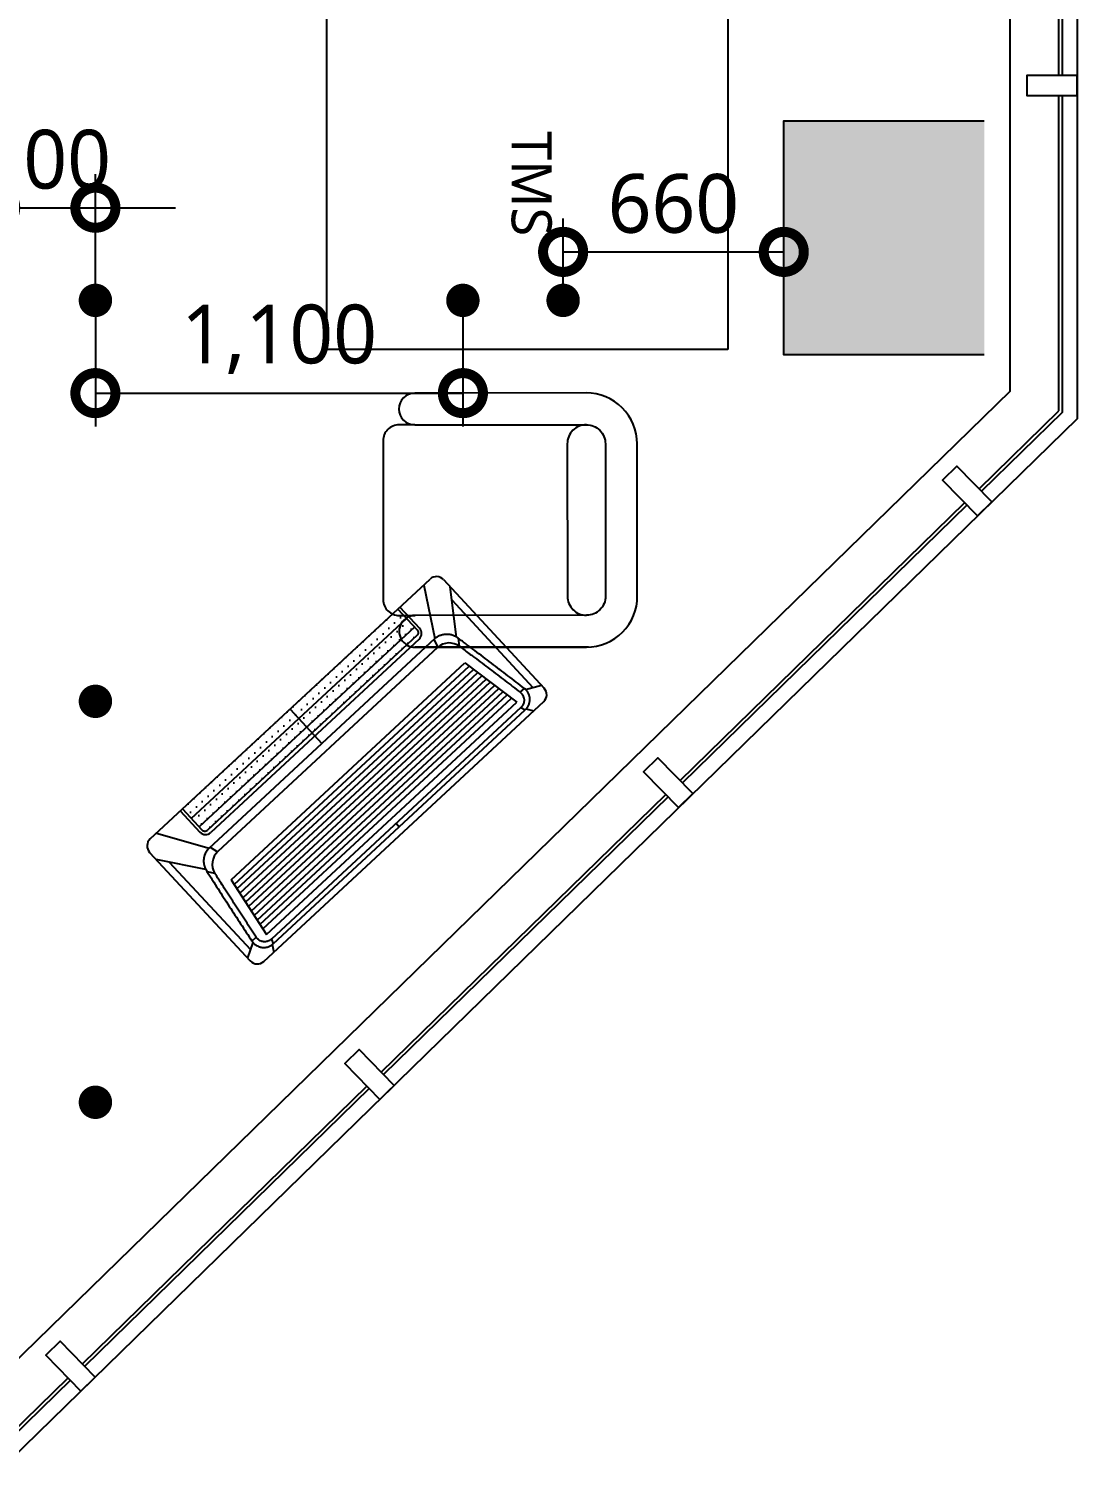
# Model space of a CAD drawing. Header units: metres. Extents: x 11578468 to 47831421, y -58341524 to -14256839.
# Drawn here: x 23760244 to 23763382, y -29045056 to -29040730 of the extents above; entities that cross this region are included whole.
import ezdxf
from ezdxf.enums import TextEntityAlignment as Align

# ---------------------------------------------------------------- set-up
doc = ezdxf.new("R2010")
doc.units = ezdxf.units.M
doc.header["$LTSCALE"] = 50
doc.header["$MEASUREMENT"] = 0
doc.layers.get('0').update_dxf_attribs({"linetype": 'CONTINUOUS'})
doc.layers.get('DEFPOINTS').update_dxf_attribs({"linetype": 'CONTINUOUS'})
doc.layers.add('002_전_다운라이트', color=40, linetype='CONTINUOUS', lineweight=9)
for name, color, linetype in [('CO-DOOR', 8, 'CONTINUOUS'), ('DVM_INDOOR', 7, 'CONTINUOUS'), ('S-DIM', 7, 'CONTINUOUS'), ('wall', 3, 'CONTINUOUS')]:
    doc.layers.add(name, color=color, linetype=linetype)
doc.styles.add('DAWIN', font='NanumSquareR.ttf')
doc.styles.add('맑은 고딕', font='malgun.ttf')
doc.dimstyles.new('80', dxfattribs={"dimscale": 80, "dimtxt": 2.2, "dimasz": 3, "dimexe": 1.25, "dimexo": 0.625, "dimtad": 1, "dimdec": 0, "dimzin": 0, "dimdsep": 46, "dimlunit": 6, "dimtxsty": 'DAWIN', "dimblk1": 'DOTSMALL', "dimblk2": 'DOTSMALL', "dimsah": 1, "dimcen": 0.001, "dimclrd": 1, "dimclre": 1, "dimclrt": 3, "dimadec": 0, "dimazin": 0, "dimtfac": 1, "dimtdec": 0, "dimtix": 1, "dimtmove": 2, "dimatfit": 3, "dimldrblk": 'DOTSMALL', "dimfxl": 1.25, "dimtolj": 1, "dimtzin": 0, "dimarcsym": 0})

# ---------------------------------------------------------------- blocks, each defined once
blk = doc.blocks.new('슬하_전기')
at = {"layer": 'CO-DOOR'}
h = blk.add_hatch(color=256, dxfattribs=at)
h.dxf.hatch_style = 1
h.paths.add_polyline_path([(11573349.8, -14326146.7), (11557549.8, -14326146.7), (11557549.8, -14341751.7), (11557749.8, -14341751.7), (11557749.8, -14341136.7), (11557909.8, -14341136.7), (11557909.8, -14340351.7), (11557749.8, -14340351.7), (11557749.8, -14330996.7), (11560649.8, -14330996.7), (11560649.8, -14330796.7), (11557749.8, -14330796.7), (11557749.8, -14326346.7), (11560449.8, -14326346.7), (11560449.8, -14329796.7), (11560649.8, -14329796.7), (11560649.8, -14326346.7), (11565749.8, -14326346.7), (11565749.8, -14329396.7), (11565949.8, -14329396.7), (11565949.8, -14326346.7), (11569149.8, -14326346.7), (11569149.8, -14329396.7), (11569349.8, -14329396.7), (11569349.8, -14328646.7), (11569949.8, -14328646.7), (11569949.8, -14328557.2), (11569939.8, -14328557.2), (11569939.8, -14328517.2), (11569949.8, -14328446.7), (11569349.8, -14328446.7), (11569349.8, -14326346.7), (11571549.8, -14326346.7), (11571549.8, -14328446.7), (11570949.8, -14328446.7), (11570949.8, -14328517.2), (11570959.8, -14328517.2), (11570959.8, -14328571.7), (11570949.8, -14328571.7), (11570949.8, -14328646.7), (11571749.8, -14328646.7), (11571749.8, -14328151.7), (11574897.8, -14328151.7), (11574897.8, -14327746.7), (11571749.8, -14327746.7), (11571749.8, -14326346.7), (11573349.8, -14326346.7)])
h.paths.add_polyline_path([(11565549.8, -14330996.7), (11570049.8, -14330996.7), (11570049.8, -14330796.7), (11564799.8, -14330796.7), (11564799.8, -14330821.7), (11564799.8, -14330971.7), (11564799.8, -14330996.7), (11564799.8, -14331246.7), (11565549.8, -14331246.7)], flags=17)
h.paths.add_polyline_path([(11571829.8, -14330796.7), (11571549.8, -14330796.7), (11571049.8, -14330796.7), (11571049.8, -14330996.7), (11571049.8, -14331306.7), (11571829.8, -14331306.7)], flags=17)
h.paths.add_polyline_path([(11578227.8, -14326146.7), (11577349.8, -14326146.7), (11577349.8, -14326346.7), (11577349.8, -14326946.7), (11578027.8, -14326946.7), (11578027.8, -14327746.7), (11577547.8, -14327746.7), (11577547.8, -14328046.7), (11578027.8, -14328046.7), (11578027.8, -14328046.7), (11578227.8, -14328046.7)])
h.paths.add_polyline_path([(11578227.8, -14328896.7), (11578077.8, -14328896.7), (11578027.8, -14328896.7), (11578027.8, -14329646.7), (11578227.8, -14329646.7)])
h.paths.add_polyline_path([(11578227.8, -14330196.7), (11578077.8, -14330196.7), (11578027.8, -14330196.7), (11578027.8, -14330355.7), (11577465.8, -14330355.7), (11577465.8, -14331196.7), (11578027.8, -14331196.7), (11578027.8, -14331296.7), (11578227.8, -14331296.7)])
h.paths.add_polyline_path([(11578227.8, -14332526.7), (11578077.8, -14332526.7), (11578027.8, -14332526.7), (11578027.8, -14333091.7), (11578227.8, -14333091.7)])
h.paths.add_polyline_path([(11577949.8, -14337701.7), (11577349.8, -14337701.7), (11577349.8, -14338401.7), (11577949.8, -14338401.7)])
h.paths.add_polyline_path([(11572906.8, -14340321.7), (11572426.8, -14340321.7), (11572426.8, -14341101.7), (11572906.8, -14341101.7)], flags=17)
h.paths.add_polyline_path([(11565399.8, -14340036.7), (11564914.8, -14340036.7), (11564914.8, -14340811.7), (11565399.8, -14340811.7)], flags=17)
for p, q in [((11578027.8, -14338510.2), (11578027.8, -14333091.7)), ((11578227.8, -14333091.7), (11578227.8, -14338593.1)), ((11575982, -14338385.7), (11575982, -14337385.7)), ((11577182, -14337385.7), (11577182, -14338385.7)), ((11577182, -14338385.7), (11575982, -14338385.7)), ((11578027.8, -14338510.2), (11574908.4, -14341551.7)), ((11577934.3, -14338802.7), (11578172.8, -14338569.9)), ((11578182.8, -14338574.1), (11577941.3, -14338809.9)), ((11578227.8, -14338593.1), (11574991.3, -14341751.7)), ((11577039.7, -14339675.8), (11577891.3, -14338844.6)), ((11577898.3, -14338851.8), (11577046.7, -14339682.9)), ((11576145.1, -14340548.8), (11576996.7, -14339717.7)), ((11577003.7, -14339724.8), (11576152.1, -14340556)), ((11575250.5, -14341421.8), (11576102.1, -14340590.7)), ((11576109.1, -14340597.9), (11575257.5, -14341429)), ((11574968.9, -14341696.7), (11575207.5, -14341463.7)), ((11575214.5, -14341470.9), (11574973, -14341706.7))]:
    blk.add_line(p, q, dxfattribs=at)
for points in [[(11578172.8, -14337565.9), (11578172.8, -14336744.7), (11578182.8, -14336744.7), (11578182.8, -14337565.9)], [(11578172.8, -14338569.9), (11578172.8, -14337625.9)], [(11578182.8, -14337625.9), (11578182.8, -14338574.1)], [(11577949.8, -14338401.7), (11577349.8, -14338401.7), (11577349.8, -14337701.7), (11577949.8, -14337701.7)]]:
    blk.add_lwpolyline(points, dxfattribs=at)
for points in [[(11578227.8, -14337625.9), (11578227.8, -14337565.9), (11578077.8, -14337565.9), (11578077.8, -14337625.9)], [(11577929.8, -14338884), (11577972.7, -14338842.1), (11577867.9, -14338734.7), (11577825, -14338776.6)], [(11577035.2, -14339757), (11577078.1, -14339715.1), (11576973.3, -14339607.8), (11576930.4, -14339649.7)], [(11576140.6, -14340630.1), (11576183.5, -14340588.2), (11576078.7, -14340480.8), (11576035.8, -14340522.7)], [(11575246, -14341503.1), (11575288.9, -14341461.2), (11575184.1, -14341353.8), (11575141.2, -14341395.7)]]:
    blk.add_lwpolyline(points, close=True, dxfattribs=at)
at = {"layer": 'CO-DOOR', "elevation": 0}
for points in [[(11576765.3, -14339276.4), (11576246.3, -14339277), (11576759.6, -14339276.4, 0.414214), (11576911.5, -14339124.2), (11576911, -14338667.9, 0.414214), (11576758.7, -14338516), (11576245.4, -14338516.5, 1), (11576245.5, -14338611.6), (11576758.9, -14338611, -0.414214), (11576816, -14338668), (11576816.4, -14339124.3, -0.414214), (11576759.5, -14339181.4), (11576246.2, -14339181.9, 1), (11576246.3, -14339277)], [(11576245.5, -14338611.6), (11576198, -14338611.6, 0.414214), (11576150.5, -14338659.2), (11576151, -14339134.5, 0.414214), (11576198.6, -14339182), (11576246.2, -14339181.9)], [(11576758.9, -14338611, 0.414214), (11576701.9, -14338668.1), (11576702.4, -14339124.4, 0.414214), (11576759.5, -14339181.4)]]:
    blk.add_lwpolyline(points, format="xyb", dxfattribs=at)
at = {"layer": 'CO-DOOR', "style": '맑은 고딕'}
blk.add_text('TMS', height=120, rotation=270, dxfattribs=at).set_placement((11576655.3, -14337732.2), align=Align.TOP_LEFT)
blk = doc.blocks.new('A$C8d63ac80')
at = {"layer": '002_전_다운라이트', "const_width": 50}
blk.add_lwpolyline([(50, 75, 1), (100, 75, 1)], format="xyb", close=True, dxfattribs=at)
blk = doc.blocks.new('_DOTSMALL')
at = {"color": 0, "linetype": 'ByBlock', "const_width": 0.5}
blk.add_lwpolyline([(-0.0625, 0, 1), (0.0625, 0, 1)], format="xyb", close=True, dxfattribs=at)
blk = doc.blocks.new('*D2695')
at = {"layer": 'DEFPOINTS', "color": 0}
for p in [(23760443.3, -29041265.5), (23760143.3, -29041542.8), (23760443.3, -29041542.8)]:
    blk.add_point(p, dxfattribs=at)
at = {"layer": 'S-DIM', "color": 1, "lineweight": -2, "ltscale": 10}
for p, q in [((23760143.3, -29041492.8), (23760143.3, -29041165.5)), ((23760443.3, -29041492.8), (23760443.3, -29041165.5)), ((23759903.3, -29041265.5), (23760683.3, -29041265.5))]:
    blk.add_line(p, q, dxfattribs=at)
at = {"layer": 'S-DIM', "color": 1, "lineweight": -2, "xscale": 240, "yscale": 240, "zscale": 240}
blk.add_blockref('_DOTSMALL', (23760143.3, -29041265.5), dxfattribs=at)
at = {"layer": 'S-DIM', "color": 1, "lineweight": -2, "xscale": 240, "yscale": 240, "zscale": 240, "rotation": 180}
blk.add_blockref('_DOTSMALL', (23760443.3, -29041265.5), dxfattribs=at)
at = {"layer": 'S-DIM', "color": 3, "ltscale": 10, "insert": (23760293.3, -29041121.6), "char_height": 176, "attachment_point": 5, "style": 'DAWIN'}
blk.add_mtext('\\A1;300', dxfattribs=at)
blk = doc.blocks.new('*D2696')
at = {"layer": 'DEFPOINTS', "color": 0}
for p in [(23760443.3, -29041542.8), (23761543.3, -29041542.8), (23761543.3, -29041820.4)]:
    blk.add_point(p, dxfattribs=at)
at = {"layer": 'S-DIM', "color": 1, "lineweight": -2, "ltscale": 10}
for p, q in [((23760443.3, -29041592.8), (23760443.3, -29041920.4)), ((23761543.3, -29041592.8), (23761543.3, -29041920.4)), ((23760443.3, -29041820.4), (23761543.3, -29041820.4))]:
    blk.add_line(p, q, dxfattribs=at)
at = {"layer": 'S-DIM', "color": 1, "lineweight": -2, "xscale": 240, "yscale": 240, "zscale": 240, "rotation": 180}
blk.add_blockref('_DOTSMALL', (23760443.3, -29041820.4), dxfattribs=at)
at = {"layer": 'S-DIM', "color": 1, "lineweight": -2, "xscale": 240, "yscale": 240, "zscale": 240}
blk.add_blockref('_DOTSMALL', (23761543.3, -29041820.4), dxfattribs=at)
at = {"layer": 'S-DIM', "color": 3, "ltscale": 10, "insert": (23760993.3, -29041659.4), "char_height": 176, "attachment_point": 5, "style": 'DAWIN'}
blk.add_mtext('\\A1;1,100', dxfattribs=at)
blk = doc.blocks.new('*D2701')
at = {"layer": 'DEFPOINTS', "color": 0}
for p in [(23762503.8, -29041397.7), (23761843.3, -29041542.8), (23762503.8, -29041542.8)]:
    blk.add_point(p, dxfattribs=at)
at = {"layer": 'S-DIM', "color": 1, "lineweight": -2, "ltscale": 10}
for p, q in [((23761843.3, -29041492.8), (23761843.3, -29041297.7)), ((23762503.8, -29041492.8), (23762503.8, -29041297.7)), ((23761843.3, -29041397.7), (23762503.8, -29041397.7))]:
    blk.add_line(p, q, dxfattribs=at)
at = {"layer": 'S-DIM', "color": 1, "lineweight": -2, "xscale": 240, "yscale": 240, "zscale": 240, "rotation": 180}
blk.add_blockref('_DOTSMALL', (23761843.3, -29041397.7), dxfattribs=at)
at = {"layer": 'S-DIM', "color": 1, "lineweight": -2, "xscale": 240, "yscale": 240, "zscale": 240}
blk.add_blockref('_DOTSMALL', (23762503.8, -29041397.7), dxfattribs=at)
at = {"layer": 'S-DIM', "color": 3, "ltscale": 10, "insert": (23762173.5, -29041253.8), "char_height": 176, "attachment_point": 5, "style": 'DAWIN'}
blk.add_mtext('\\A1;660', dxfattribs=at)

msp = doc.modelspace()

# ---------------------------------------------------------------- hatches: boundary and pattern name
at = {"layer": 'DVM_INDOOR'}
h = msp.add_hatch(dxfattribs=at)
h.set_pattern_fill('DOTS', color=0, scale=15, angle=42.8582)
h.set_pattern_definition([(42.8582, (23761366.239, -29043132.446), (-7.4692, 25.55397), [0, -23.8125])])
h.paths.add_polyline_path([(23761405.6, -29042546, 0.414214), (23761406.3, -29042529), (23761398.2, -29042520.4), (23760753.5, -29043118.6), (23760761.5, -29043127.3, 0.414214), (23760778.5, -29043127.9)])
h.paths.add_polyline_path([(23760729.8, -29043093.1), (23760753.5, -29043118.6), (23761398.2, -29042520.4), (23761374.6, -29042494.9)])
h.paths.add_polyline_path([(23760703.7, -29043065), (23760729.8, -29043093.1), (23761374.6, -29042494.9), (23761348.5, -29042466.7)])

# ---------------------------------------------------------------- linework, layer by layer
at = {"layer": 'DVM_INDOOR', "color": 0}
for p, q in [((23760607.1, -29043154.6), (23761445, -29042377.1)), ((23761425.9, -29042394.8), (23761459.3, -29042555)), ((23761485.3, -29042378.6), (23761786.6, -29042703.4)), ((23761523.9, -29042550.3), (23761505, -29042399.9)), ((23761510.1, -29042439.5), (23761753, -29042701.3)), ((23760729.9, -29043093.1), (23761374.6, -29042494.9)), ((23761354.8, -29042460.8), (23761413.6, -29042524.2)), ((23761398.2, -29042520.4), (23760753.5, -29043118.6)), ((23760783.4, -29043182.2), (23761459.2, -29042555.1)), ((23761412.4, -29042556.7), (23760788.5, -29043135.6)), ((23761467.2, -29042582), (23760809.8, -29043192)), ((23761456.2, -29042557.9), (23761468.2, -29042581)), ((23761529.2, -29042553.8), (23761532.3, -29042577.4)), ((23760849.4, -29043276.6), (23761548.6, -29042627.9)), ((23760858.5, -29043290.6), (23761561.9, -29042637.9)), ((23760867.1, -29043304.1), (23761574.7, -29042647.6)), ((23760875.7, -29043317.4), (23761587.3, -29042657.1)), ((23760884.3, -29043330.8), (23761600, -29042666.7)), ((23761548.6, -29042627.9), (23761704.6, -29042745.5)), ((23760892.8, -29043343.9), (23761612.5, -29042676.1)), ((23760901.3, -29043357.2), (23761625.1, -29042685.6)), ((23760909.9, -29043370.6), (23761637.8, -29042695.2)), ((23760918.5, -29043383.9), (23761650.4, -29042704.7)), ((23761714.7, -29042715.6), (23761727.3, -29042703.9)), ((23761731.1, -29042707.3), (23761778.3, -29042694.4)), ((23760927.2, -29043397.4), (23761663.2, -29042714.4)), ((23760935.6, -29043410.5), (23761675.7, -29042723.8)), ((23760944.2, -29043423.8), (23761688.4, -29042733.3)), ((23760947.2, -29043521.1), (23761785.1, -29042743.6)), ((23760955.2, -29043440.9), (23761704.6, -29042745.5)), ((23761716.7, -29042761.6), (23760970.3, -29043454.3)), ((23760975.7, -29043468.1), (23761730.1, -29042768.1)), ((23761026.5, -29042766.3), (23761121.4, -29042868.6)), ((23761716.7, -29042761.6), (23761730.1, -29042768.1)), ((23761732.9, -29042765.2), (23761755.3, -29042771.3)), ((23760697.3, -29043070.9), (23760756.1, -29043134.2)), ((23760626.2, -29043136.9), (23760783.4, -29043182.2)), ((23761343.5, -29043107.9), (23761352.9, -29043118.1)), ((23760786.6, -29043179.2), (23760808.8, -29043193)), ((23760605.6, -29043194.9), (23760907, -29043519.6)), ((23760774, -29043246.2), (23760625.4, -29043216.1)), ((23760664.5, -29043224.1), (23760907.4, -29043486)), ((23760777, -29043251.7), (23760800.3, -29043256.6)), ((23760849.4, -29043276.6), (23760955.2, -29043440.9)), ((23760915, -29043464.6), (23760898.7, -29043510.7)), ((23760911.9, -29043460.5), (23760924.6, -29043448.8)), ((23760970.3, -29043454.3), (23760975.7, -29043468.1)), ((23760972.6, -29043470.7), (23760977, -29043493.5))]:
    msp.add_line(p, q, dxfattribs=at)
for points in [[(23761348.5, -29042466.7), (23761406.3, -29042529, -0.414214), (23761405.6, -29042546), (23760778.4, -29043128)], [(23760703.7, -29043065), (23760761.5, -29043127.3, 0.414214), (23760778.5, -29043127.9)]]:
    msp.add_lwpolyline(points, format="xyb", dxfattribs=at)
for centre, radius, start, end in [((23761464.4, -29042398), 28.5, 42.8582, 132.8573), ((23761396.7, -29042539.8), 23, 312.8582, 42.8582), ((23761502.6, -29042620.1), 52, 53.308, 132.8582), ((23761765.7, -29042722.8), 28.5, 312.8411, 42.8554), ((23760773, -29043118.6), 23, 222.8582, 312.8582), ((23760626.5, -29043175.5), 28.5, 132.8573, 222.8582), ((23760845.1, -29043230.2), 52, 132.8582, 212.4078), ((23760927.9, -29043500.2), 28.5, 222.8554, 312.8411)]:
    msp.add_arc(centre, radius, start, end, dxfattribs=at)
for points, knots in [([(23761523.9, -29042550.3), (23761523.6, -29042550.1), (23761522.6, -29042549.5), (23761518.6, -29042547.4), (23761511.6, -29042544.6), (23761503.5, -29042542.9), (23761496.9, -29042542.4), (23761491.9, -29042542.5), (23761487, -29042543), (23761480.5, -29042544.2), (23761474.1, -29042546.3), (23761468.2, -29042549.1), (23761464.6, -29042551.2), (23761461.9, -29042553.1), (23761460.3, -29042554.2), (23761459.4, -29042554.9), (23761459.2, -29042555.1)], [0, 0, 0, 0, 0.016085, 0.052074, 0.196028, 0.339981, 0.411958, 0.483935, 0.555912, 0.627889, 0.771843, 0.84382, 0.915797, 0.951785, 0.987774, 1, 1, 1, 1]), ([(23761529.2, -29042553.8), (23761527.9, -29042552.8), (23761526.1, -29042551.6), (23761524.3, -29042550.5), (23761523.9, -29042550.3)], [0, 0, 0, 0, 0.783378, 1, 1, 1, 1]), ([(23761653.7, -29042647.5), (23761653.6, -29042647.4), (23761645.2, -29042641), (23761628.6, -29042628.4), (23761603.8, -29042609.7), (23761579, -29042591), (23761558.3, -29042575.5), (23761543.7, -29042564.6), (23761535.4, -29042558.4), (23761531.3, -29042555.4), (23761529.2, -29042553.8)], [0, 0, 0, 0, 0.002953, 0.202362, 0.401772, 0.601181, 0.800591, 0.900295, 0.950148, 1, 1, 1, 1]), ([(23761565.5, -29042602.2), (23761569.7, -29042605.3), (23761581.6, -29042614.2), (23761601, -29042628.9), (23761623.8, -29042646.1), (23761646.6, -29042663.4), (23761669.3, -29042680.8), (23761692, -29042698.2), (23761707.1, -29042709.8), (23761714.7, -29042715.6)], [0, 0, 0, 0, 0.084285, 0.236904, 0.389524, 0.542143, 0.694762, 0.847381, 1, 1, 1, 1]), ([(23761727.3, -29042703.9), (23761719.1, -29042697.6), (23761702.7, -29042685), (23761678.2, -29042666.1), (23761661.8, -29042653.7), (23761653.7, -29042647.5)], [0, 0, 0, 0, 0.334987, 0.669974, 1, 1, 1, 1]), ([(23761731.1, -29042707.3), (23761731, -29042707.1), (23761729.8, -29042706), (23761728.5, -29042704.8), (23761727.3, -29042703.9)], [0, 0, 0, 0, 0.101779, 1, 1, 1, 1]), ([(23761741.7, -29042724.4), (23761741, -29042722.1), (23761739.5, -29042718.5), (23761736.7, -29042713.8), (23761734.4, -29042710.8), (23761732.5, -29042708.6), (23761731.6, -29042707.7), (23761731.1, -29042707.3)], [0, 0, 0, 0, 0.34983, 0.57506, 0.800291, 0.912906, 1, 1, 1, 1]), ([(23761725.5, -29042732.2), (23761725.5, -29042732.1), (23761724.9, -29042729.8), (23761723.6, -29042726.5), (23761721.4, -29042722.7), (23761719.7, -29042720.6), (23761718.3, -29042718.9), (23761716.8, -29042717.4), (23761715.5, -29042716.3), (23761714.7, -29042715.6)], [0, 0, 0, 0, 0.029129, 0.352752, 0.514564, 0.676376, 0.757282, 0.838188, 1, 1, 1, 1]), ([(23761725.5, -29042732.2), (23761725.7, -29042733.1), (23761726, -29042734.5), (23761726.2, -29042736.2), (23761726.3, -29042737.3), (23761726.4, -29042738.1), (23761726.4, -29042739), (23761726.4, -29042740), (23761726.3, -29042741.4), (23761726.2, -29042743), (23761726, -29042744.7), (23761725.6, -29042746.3), (23761725.1, -29042748.4), (23761723.8, -29042752), (23761722, -29042755.4), (23761720.1, -29042758), (23761719, -29042759.3), (23761717.9, -29042760.5), (23761717.1, -29042761.2), (23761716.7, -29042761.6)], [0, 0, 0, 0, 0.083502, 0.134418, 0.159876, 0.185335, 0.210793, 0.236251, 0.287168, 0.338084, 0.389001, 0.439918, 0.490834, 0.592667, 0.796334, 0.84725, 0.898167, 0.949083, 1, 1, 1, 1]), ([(23761732.9, -29042765.2), (23761733.1, -29042765.1), (23761733.7, -29042764.4), (23761734.8, -29042763), (23761737.5, -29042759.4), (23761740.1, -29042754.7), (23761741.9, -29042749.6), (23761742.7, -29042746.7), (23761743.1, -29042744.4), (23761743.5, -29042742.2), (23761743.7, -29042739.9), (23761743.7, -29042738), (23761743.7, -29042736.5), (23761743.7, -29042735.3), (23761743.6, -29042734.2), (23761743.5, -29042732.7), (23761743.2, -29042730), (23761742.6, -29042727.1), (23761741.9, -29042725), (23761741.7, -29042724.4)], [0, 0, 0, 0, 0.01327, 0.065496, 0.117721, 0.326624, 0.431075, 0.483301, 0.535527, 0.587752, 0.639978, 0.692204, 0.718316, 0.744429, 0.770542, 0.796655, 0.84888, 0.953332, 1, 1, 1, 1]), ([(23761732.9, -29042765.2), (23761732.6, -29042765.6), (23761731.6, -29042766.6), (23761730.7, -29042767.5), (23761730.1, -29042768.1)], [0, 0, 0, 0, 0.427232, 1, 1, 1, 1]), ([(23760783.4, -29043182.2), (23760783.4, -29043182.2), (23760783.3, -29043182.2), (23760783.3, -29043182.3), (23760783.2, -29043182.4), (23760783.1, -29043182.5), (23760783, -29043182.6), (23760782.9, -29043182.7), (23760782.8, -29043182.8), (23760782.7, -29043182.9), (23760782.7, -29043182.9), (23760782.6, -29043183), (23760782.5, -29043183.1), (23760782.4, -29043183.2), (23760782.3, -29043183.3), (23760782.2, -29043183.4), (23760782.1, -29043183.5), (23760782.1, -29043183.6), (23760782, -29043183.6), (23760781.9, -29043183.7), (23760781.8, -29043183.8), (23760781.7, -29043183.9), (23760781.6, -29043184), (23760781.5, -29043184.1), (23760781.5, -29043184.2), (23760781.4, -29043184.3), (23760781.3, -29043184.4), (23760781.2, -29043184.5), (23760781.1, -29043184.5), (23760781, -29043184.6), (23760781, -29043184.7), (23760780.9, -29043184.8), (23760780.8, -29043184.9), (23760780.7, -29043185), (23760780.6, -29043185.1), (23760780.6, -29043185.2), (23760780.5, -29043185.3), (23760780.4, -29043185.4), (23760780.3, -29043185.5), (23760780.2, -29043185.6), (23760780.2, -29043185.6), (23760779.8, -29043186), (23760779.3, -29043186.6), (23760778.7, -29043187.4), (23760778.1, -29043188.1), (23760777.8, -29043188.5), (23760777.7, -29043188.8), (23760777.6, -29043188.8), (23760777.6, -29043188.9), (23760777.5, -29043189), (23760777.4, -29043189.1), (23760777.3, -29043189.2), (23760777.1, -29043189.6), (23760776.7, -29043190.1), (23760776.2, -29043190.9), (23760775.7, -29043191.5), (23760775.4, -29043192.1), (23760775.1, -29043192.5), (23760774.9, -29043192.9), (23760774.7, -29043193.2), (23760774.5, -29043193.6), (23760774.3, -29043193.9), (23760774.1, -29043194.2), (23760774, -29043194.3), (23760774, -29043194.4), (23760773.9, -29043194.5), (23760773.9, -29043194.6), (23760773.8, -29043194.7), (23760773.7, -29043194.9), (23760773.5, -29043195.3), (23760773.3, -29043195.6), (23760773.2, -29043195.9), (23760773.1, -29043196), (23760773, -29043196.1), (23760773, -29043196.3), (23760772.9, -29043196.4), (23760772.8, -29043196.6), (23760772.6, -29043196.9), (23760772.4, -29043197.4), (23760772.1, -29043198), (23760771.8, -29043198.6), (23760771.6, -29043199.2), (23760771.4, -29043199.7), (23760771.2, -29043200), (23760771.1, -29043200.3), (23760771, -29043200.5), (23760771, -29043200.7), (23760770.9, -29043200.9), (23760770.8, -29043201.1), (23760770.7, -29043201.3), (23760770.6, -29043201.5), (23760770.5, -29043201.8), (23760770.4, -29043202), (23760770.4, -29043202.3), (23760770.3, -29043202.5), (23760770.2, -29043202.8), (23760770.1, -29043203.1), (23760770, -29043203.4), (23760769.8, -29043203.7), (23760769.7, -29043204.1), (23760769.6, -29043204.5), (23760769.5, -29043204.8), (23760769.4, -29043205.2), (23760769.2, -29043205.8), (23760769, -29043206.4), (23760768.9, -29043207), (23760768.7, -29043207.5), (23760768.6, -29043208), (23760768.5, -29043208.5), (23760768.4, -29043208.9), (23760768.3, -29043209.2), (23760768.3, -29043209.5), (23760768.2, -29043209.8), (23760768.2, -29043210.1), (23760768.1, -29043210.6), (23760768, -29043211), (23760767.9, -29043211.4), (23760767.9, -29043211.7), (23760767.8, -29043211.9), (23760767.8, -29043212.1), (23760767.8, -29043212.2), (23760767.8, -29043212.3), (23760767.8, -29043212.3), (23760767.8, -29043212.4), (23760767.8, -29043212.4), (23760767.8, -29043212.5), (23760767.7, -29043212.5), (23760767.7, -29043212.5), (23760767.7, -29043212.5), (23760767.7, -29043212.5), (23760767.7, -29043212.6), (23760767.7, -29043212.6), (23760767.7, -29043212.6), (23760767.7, -29043212.6), (23760767.7, -29043212.6), (23760767.7, -29043212.6), (23760767.7, -29043212.6), (23760767.7, -29043212.6), (23760767.7, -29043212.6), (23760767.7, -29043212.6), (23760767.7, -29043212.6), (23760767.7, -29043212.6), (23760767.7, -29043212.6), (23760767.7, -29043212.6), (23760767.7, -29043212.6), (23760767.7, -29043212.6), (23760767.7, -29043212.6), (23760767.7, -29043212.6), (23760767.7, -29043212.6), (23760767.7, -29043212.6), (23760767.7, -29043212.6), (23760767.7, -29043212.6), (23760767.7, -29043212.6), (23760767.7, -29043212.6), (23760767.7, -29043212.6), (23760767.7, -29043212.6), (23760767.7, -29043212.6), (23760767.7, -29043212.6), (23760767.7, -29043212.6), (23760767.7, -29043212.6), (23760767.7, -29043212.6), (23760767.7, -29043212.6), (23760767.7, -29043212.6), (23760767.7, -29043212.6), (23760767.7, -29043212.6), (23760767.7, -29043212.6), (23760767.7, -29043212.6), (23760767.7, -29043212.6), (23760767.7, -29043212.6), (23760767.7, -29043212.6), (23760767.7, -29043212.6), (23760767.7, -29043212.6), (23760767.7, -29043212.6), (23760767.7, -29043212.6), (23760767.7, -29043212.6), (23760767.7, -29043212.6), (23760767.7, -29043212.6), (23760767.7, -29043212.6), (23760767.7, -29043212.6), (23760767.7, -29043212.6), (23760767.7, -29043212.6), (23760767.7, -29043212.6), (23760767.7, -29043212.7), (23760767.7, -29043212.7), (23760767.7, -29043212.8), (23760767.7, -29043212.9), (23760767.7, -29043213), (23760767.7, -29043213.1), (23760767.6, -29043213.2), (23760767.6, -29043213.3), (23760767.6, -29043213.5), (23760767.6, -29043213.6), (23760767.6, -29043213.8), (23760767.5, -29043213.9), (23760767.5, -29043214.1), (23760767.5, -29043214.3), (23760767.5, -29043214.4), (23760767.5, -29043214.6), (23760767.5, -29043214.7), (23760767.4, -29043214.9), (23760767.4, -29043215.1), (23760767.4, -29043215.2), (23760767.4, -29043215.4), (23760767.4, -29043215.5), (23760767.4, -29043215.7), (23760767.4, -29043215.8), (23760767.3, -29043216), (23760767.3, -29043216.2), (23760767.3, -29043216.3), (23760767.3, -29043216.5), (23760767.3, -29043216.6), (23760767.3, -29043216.8), (23760767.3, -29043217), (23760767.3, -29043217.1), (23760767.2, -29043217.3), (23760767.2, -29043217.4), (23760767.2, -29043217.6), (23760767.2, -29043217.8), (23760767.2, -29043217.9), (23760767.2, -29043218.1), (23760767.2, -29043218.2), (23760767.2, -29043218.4), (23760767.2, -29043218.5), (23760767.2, -29043218.7), (23760767.2, -29043218.9), (23760767.2, -29043219), (23760767.2, -29043219.2), (23760767.2, -29043219.3), (23760767.2, -29043219.5), (23760767.2, -29043219.7), (23760767.2, -29043219.8), (23760767.2, -29043220), (23760767.2, -29043220.1), (23760767.2, -29043220.3), (23760767.2, -29043220.5), (23760767.2, -29043220.6), (23760767.2, -29043220.8), (23760767.2, -29043220.9), (23760767.2, -29043221.1), (23760767.2, -29043221.3), (23760767.2, -29043221.4), (23760767.2, -29043221.6), (23760767.2, -29043221.7), (23760767.2, -29043221.9), (23760767.2, -29043222), (23760767.2, -29043222.2), (23760767.2, -29043222.4), (23760767.2, -29043222.5), (23760767.2, -29043222.7), (23760767.2, -29043222.8), (23760767.2, -29043223), (23760767.2, -29043223.2), (23760767.2, -29043223.4), (23760767.3, -29043223.6), (23760767.3, -29043223.8), (23760767.3, -29043224), (23760767.3, -29043224.1), (23760767.3, -29043224.3), (23760767.3, -29043224.4), (23760767.3, -29043224.6), (23760767.3, -29043224.8), (23760767.4, -29043225.1), (23760767.4, -29043225.3), (23760767.4, -29043225.5), (23760767.4, -29043225.8), (23760767.5, -29043226), (23760767.5, -29043226.2), (23760767.5, -29043226.5), (23760767.5, -29043226.7), (23760767.6, -29043227), (23760767.6, -29043227.2), (23760767.6, -29043227.4), (23760767.6, -29043227.5), (23760767.6, -29043227.5), (23760767.7, -29043227.6), (23760767.7, -29043227.6), (23760767.7, -29043227.7), (23760767.7, -29043227.7), (23760767.7, -29043227.7), (23760767.7, -29043227.8), (23760767.7, -29043227.8), (23760767.7, -29043227.8), (23760767.7, -29043227.8), (23760767.7, -29043227.8), (23760767.7, -29043227.8), (23760767.7, -29043227.8), (23760767.7, -29043227.8), (23760767.7, -29043227.8), (23760767.7, -29043227.8), (23760767.7, -29043227.8), (23760767.7, -29043227.8), (23760767.7, -29043227.8), (23760767.7, -29043227.8), (23760767.7, -29043227.8), (23760767.7, -29043227.8), (23760767.7, -29043227.8), (23760767.7, -29043227.8), (23760767.7, -29043227.8), (23760767.7, -29043227.8), (23760767.7, -29043227.8), (23760767.7, -29043227.8), (23760767.7, -29043227.8), (23760767.7, -29043227.8), (23760767.7, -29043227.8), (23760767.7, -29043227.8), (23760767.7, -29043227.8), (23760767.7, -29043227.8), (23760767.7, -29043227.8), (23760767.7, -29043227.8), (23760767.7, -29043227.8), (23760767.7, -29043227.8), (23760767.7, -29043227.8), (23760767.7, -29043227.8), (23760767.7, -29043227.8), (23760767.7, -29043227.8), (23760767.7, -29043227.9), (23760767.7, -29043228), (23760767.7, -29043228), (23760767.7, -29043228.2), (23760767.8, -29043228.3), (23760767.8, -29043228.5), (23760767.8, -29043228.6), (23760767.8, -29043228.8), (23760767.9, -29043228.9), (23760767.9, -29043229.1), (23760767.9, -29043229.2), (23760767.9, -29043229.3), (23760768, -29043229.5), (23760768, -29043229.6), (23760768, -29043229.7), (23760768, -29043229.9), (23760768.1, -29043230.2), (23760768.2, -29043230.7), (23760768.3, -29043231.4), (23760768.5, -29043232.2), (23760768.7, -29043232.9), (23760768.8, -29043233.4), (23760768.8, -29043233.5), (23760768.9, -29043233.6), (23760768.9, -29043233.7), (23760768.9, -29043233.8), (23760768.9, -29043233.8), (23760769, -29043234), (23760769, -29043234.3), (23760769.1, -29043234.6), (23760769.2, -29043234.9), (23760769.3, -29043235.2), (23760769.4, -29043235.6), (23760769.5, -29043235.9), (23760769.6, -29043236.2), (23760769.7, -29043236.5), (23760769.8, -29043236.8), (23760769.9, -29043237), (23760769.9, -29043237.1), (23760769.9, -29043237.2), (23760770, -29043237.4), (23760770.1, -29043237.6), (23760770.3, -29043238.1), (23760770.5, -29043238.6), (23760770.7, -29043239.2), (23760770.9, -29043239.7), (23760771, -29043240), (23760771.1, -29043240.3), (23760771.2, -29043240.5), (23760771.3, -29043240.7), (23760771.3, -29043240.8), (23760771.4, -29043241), (23760771.5, -29043241.3), (23760771.6, -29043241.5), (23760771.7, -29043241.6), (23760771.7, -29043241.7), (23760771.8, -29043241.9), (23760771.8, -29043242), (23760771.9, -29043242.1), (23760772, -29043242.3), (23760772, -29043242.4), (23760772.1, -29043242.6), (23760772.2, -29043242.7), (23760772.2, -29043242.9), (23760772.3, -29043243), (23760772.4, -29043243.2), (23760772.5, -29043243.3), (23760772.5, -29043243.5), (23760772.6, -29043243.6), (23760772.7, -29043243.8), (23760772.8, -29043244), (23760772.9, -29043244.1), (23760773, -29043244.3), (23760773, -29043244.5), (23760773.1, -29043244.7), (23760773.2, -29043244.9), (23760773.3, -29043245), (23760773.4, -29043245.2), (23760773.5, -29043245.4), (23760773.6, -29043245.6), (23760773.7, -29043245.8), (23760773.8, -29043246), (23760773.9, -29043246.1), (23760774, -29043246.2)], [0, 0, 0, 0, 0.001765, 0.003529, 0.005294, 0.007059, 0.008823, 0.010588, 0.012352, 0.014116, 0.015881, 0.017645, 0.019409, 0.021173, 0.022937, 0.024702, 0.026466, 0.028229, 0.029993, 0.031757, 0.033521, 0.035285, 0.037049, 0.038812, 0.040576, 0.042339, 0.044103, 0.045866, 0.04763, 0.049393, 0.051156, 0.05292, 0.054683, 0.056446, 0.058209, 0.059972, 0.061735, 0.063498, 0.065261, 0.067024, 0.068787, 0.07055, 0.088059, 0.10292, 0.115137, 0.124712, 0.126163, 0.127325, 0.1283, 0.12944, 0.131236, 0.133687, 0.136794, 0.151003, 0.163408, 0.174911, 0.186415, 0.19159, 0.197106, 0.202964, 0.209163, 0.215479, 0.219883, 0.221884, 0.22343, 0.224162, 0.225102, 0.227168, 0.231141, 0.237019, 0.24311, 0.247247, 0.24943, 0.251369, 0.252721, 0.254965, 0.258103, 0.262133, 0.271962, 0.28166, 0.291227, 0.300577, 0.307976, 0.312744, 0.315759, 0.320727, 0.323148, 0.325851, 0.328835, 0.332101, 0.335648, 0.339476, 0.343585, 0.347976, 0.34952, 0.354132, 0.360503, 0.364934, 0.3672, 0.375692, 0.383432, 0.384919, 0.389345, 0.400385, 0.40996, 0.418507, 0.426067, 0.432913, 0.441712, 0.447274, 0.451798, 0.455285, 0.458528, 0.464582, 0.469833, 0.478168, 0.484251, 0.486843, 0.490174, 0.493625, 0.495107, 0.495342, 0.496042, 0.496945, 0.497789, 0.498575, 0.499303, 0.499369, 0.499564, 0.499758, 0.499824, 0.499828, 0.499832, 0.499836, 0.49984, 0.499843, 0.499846, 0.499849, 0.499852, 0.499854, 0.499857, 0.49986, 0.499863, 0.499866, 0.499869, 0.499872, 0.499875, 0.499878, 0.499881, 0.499883, 0.499886, 0.499889, 0.499892, 0.499895, 0.499898, 0.499901, 0.499904, 0.499907, 0.499909, 0.499912, 0.499915, 0.499918, 0.499921, 0.499924, 0.499927, 0.49993, 0.499933, 0.499936, 0.499938, 0.499941, 0.499944, 0.499947, 0.49995, 0.499953, 0.499956, 0.499959, 0.499961, 0.499996, 0.500092, 0.500252, 0.500475, 0.500762, 0.501113, 0.502574, 0.503909, 0.505116, 0.50626, 0.507404, 0.508548, 0.510836, 0.513123, 0.515411, 0.517699, 0.519986, 0.522274, 0.524561, 0.526848, 0.529136, 0.531423, 0.53371, 0.535997, 0.538283, 0.54057, 0.542857, 0.545143, 0.54743, 0.549716, 0.552003, 0.554289, 0.556575, 0.558861, 0.561147, 0.563433, 0.565719, 0.568004, 0.57029, 0.572575, 0.574861, 0.577146, 0.579431, 0.581716, 0.584001, 0.586286, 0.588571, 0.590856, 0.59314, 0.595425, 0.597709, 0.599994, 0.602278, 0.604562, 0.606846, 0.60913, 0.611414, 0.613697, 0.615981, 0.618264, 0.620547, 0.622831, 0.625114, 0.627397, 0.62968, 0.631963, 0.634245, 0.636528, 0.63881, 0.641092, 0.643375, 0.645657, 0.647939, 0.65022, 0.652502, 0.655924, 0.659347, 0.661628, 0.663909, 0.66619, 0.668471, 0.670751, 0.673032, 0.676452, 0.679873, 0.683293, 0.686713, 0.690132, 0.693551, 0.69697, 0.700388, 0.703806, 0.707224, 0.710641, 0.714058, 0.714644, 0.715261, 0.71591, 0.716591, 0.717303, 0.718046, 0.718679, 0.719061, 0.719192, 0.719206, 0.719223, 0.719241, 0.719259, 0.719276, 0.719294, 0.719312, 0.719329, 0.719347, 0.719365, 0.719382, 0.7194, 0.719418, 0.719436, 0.719453, 0.719471, 0.719489, 0.719506, 0.719524, 0.719542, 0.719559, 0.719577, 0.719595, 0.719612, 0.71963, 0.719648, 0.719665, 0.719683, 0.719701, 0.719718, 0.719735, 0.719749, 0.719791, 0.719989, 0.720573, 0.721543, 0.722899, 0.724641, 0.72677, 0.729069, 0.73132, 0.733522, 0.735676, 0.737782, 0.739839, 0.741848, 0.743808, 0.74572, 0.747584, 0.749399, 0.751166, 0.761606, 0.772047, 0.783331, 0.796306, 0.801854, 0.804022, 0.805127, 0.806011, 0.806392, 0.80762, 0.810133, 0.813931, 0.81881, 0.823809, 0.828807, 0.833806, 0.838804, 0.843801, 0.848798, 0.852287, 0.855003, 0.856944, 0.858113, 0.859639, 0.864676, 0.87128, 0.879454, 0.889196, 0.896415, 0.902323, 0.906921, 0.909055, 0.911516, 0.914305, 0.917422, 0.920866, 0.924638, 0.926547, 0.928505, 0.930513, 0.93257, 0.934676, 0.936831, 0.939035, 0.941289, 0.943592, 0.945944, 0.948345, 0.950796, 0.953296, 0.955845, 0.958443, 0.961091, 0.963788, 0.966534, 0.96933, 0.972175, 0.975069, 0.978013, 0.981006, 0.984048, 0.98714, 0.990281, 0.993471, 0.996711, 1, 1, 1, 1]), ([(23760774, -29043246.2), (23760774.2, -29043246.6), (23760775.1, -29043248.5), (23760776.2, -29043250.3), (23760777, -29043251.7)], [0, 0, 0, 0, 0.216622, 1, 1, 1, 1]), ([(23760777, -29043251.7), (23760778.4, -29043253.9), (23760781.2, -29043258.3), (23760786.8, -29043267), (23760796.5, -29043282.3), (23760810.4, -29043304.2), (23760827.2, -29043330.3), (23760844, -29043356.4), (23760860.9, -29043382.5), (23760877.9, -29043408.5), (23760894.9, -29043434.5), (23760906.2, -29043451.8), (23760911.9, -29043460.5)], [0, 0, 0, 0, 0.03125, 0.0625, 0.125, 0.25, 0.375, 0.5, 0.625, 0.75, 0.875, 1, 1, 1, 1]), ([(23760924.6, -29043448.8), (23760919.3, -29043440.8), (23760908.8, -29043424.9), (23760893.2, -29043400.9), (23760877.6, -29043377), (23760862, -29043353), (23760846.5, -29043328.9), (23760833.4, -29043308.5), (23760825.4, -29043296), (23760822.6, -29043291.6)], [0, 0, 0, 0, 0.152619, 0.305238, 0.457857, 0.610476, 0.763096, 0.915715, 1, 1, 1, 1]), ([(23760911.9, -29043460.5), (23760912.8, -29043461.8), (23760913.8, -29043463.1), (23760914.9, -29043464.4), (23760915, -29043464.6)], [0, 0, 0, 0, 0.898221, 1, 1, 1, 1]), ([(23760915, -29043464.6), (23760915.4, -29043465), (23760916.3, -29043466), (23760918.3, -29043468.1), (23760921.1, -29043470.6), (23760925.6, -29043473.7), (23760929.1, -29043475.5), (23760931.2, -29043476.4)], [0, 0, 0, 0, 0.087094, 0.199709, 0.42494, 0.65017, 1, 1, 1, 1]), ([(23760940.3, -29043460.8), (23760940.1, -29043460.8), (23760937.9, -29043460), (23760934.7, -29043458.5), (23760931.2, -29043456), (23760929.1, -29043454.2), (23760927.6, -29043452.6), (23760926.1, -29043451), (23760925.2, -29043449.7), (23760924.6, -29043448.8)], [0, 0, 0, 0, 0.029129, 0.352752, 0.514564, 0.676376, 0.757282, 0.838188, 1, 1, 1, 1]), ([(23760931.2, -29043476.4), (23760931.9, -29043476.6), (23760933.9, -29043477.4), (23760936.8, -29043478.3), (23760939.4, -29043478.8), (23760940.9, -29043479), (23760942, -29043479.2), (23760943.2, -29043479.3), (23760944.7, -29043479.4), (23760946.6, -29043479.5), (23760948.9, -29043479.5), (23760951.2, -29043479.3), (23760953.4, -29043479), (23760956.4, -29043478.5), (23760961.6, -29043477.1), (23760966.5, -29043474.8), (23760970.3, -29043472.4), (23760971.7, -29043471.4), (23760972.5, -29043470.8), (23760972.6, -29043470.7)], [0, 0, 0, 0, 0.046668, 0.15112, 0.203345, 0.229458, 0.255571, 0.281684, 0.307796, 0.360022, 0.412248, 0.464473, 0.516699, 0.568925, 0.673376, 0.882279, 0.934504, 0.98673, 1, 1, 1, 1]), ([(23760970.3, -29043454.3), (23760969.9, -29043454.6), (23760969, -29043455.4), (23760967.8, -29043456.4), (23760966.4, -29043457.3), (23760963.6, -29043459.1), (23760960.1, -29043460.6), (23760956.4, -29043461.6), (23760954.3, -29043462), (23760952.7, -29043462.2), (23760951, -29043462.3), (23760949.4, -29043462.3), (23760948, -29043462.3), (23760946.9, -29043462.2), (23760946.1, -29043462.1), (23760945.3, -29043462), (23760944.2, -29043461.8), (23760942.6, -29043461.5), (23760941.2, -29043461.1), (23760940.3, -29043460.8)], [0, 0, 0, 0, 0.050917, 0.101833, 0.15275, 0.203666, 0.407333, 0.509166, 0.560082, 0.610999, 0.661916, 0.712832, 0.763749, 0.789207, 0.814665, 0.840124, 0.865582, 0.916498, 1, 1, 1, 1]), ([(23760972.6, -29043470.7), (23760973.1, -29043470.3), (23760974.1, -29043469.5), (23760975.1, -29043468.6), (23760975.7, -29043468.1)], [0, 0, 0, 0, 0.427232, 1, 1, 1, 1])]:
    msp.add_open_spline(points, degree=3, knots=knots, dxfattribs=at)
for points in [[(23761533.7, -29042578.4), (23761544.3, -29042586.3), (23761554.9, -29042594.2), (23761565.5, -29042602.2)], [(23760822.6, -29043291.6), (23760815.4, -29043280.4), (23760808.3, -29043269.2), (23760801.2, -29043258)]]:
    msp.add_open_spline(points, degree=3, dxfattribs=at)

# ---------------------------------------------------------------- block references
at = {"layer": '002_전_다운라이트', "xscale": -1, "rotation": 270}
for p in [(23760368.3, -29041617.8), (23761468.3, -29041617.8), (23761768.3, -29041617.8), (23760368.3, -29042817.8), (23760368.3, -29044017.8)]:
    msp.add_blockref('A$C8d63ac80', p, dxfattribs=at)
at = {"layer": 'wall'}
msp.add_blockref('슬하_전기', (12185153.9, -14703303.9), dxfattribs=at)

# ---------------------------------------------------------------- dimensions: what is measured, and where the dimension line sits
at = {"layer": 'S-DIM', "ltscale": 10}
for base, p1, p2, picture, middle in [((23760443.3, -29041265.5), (23760143.3, -29041542.8), (23760443.3, -29041542.8), '*D2695', (23760293.3, -29041121.6)), ((23762503.7942109, -29041397.7454624), (23761843.294211, -29041542.8403788), (23762503.7942109, -29041542.8403788), '*D2701', (23762173.544211, -29041253.8453198)), ((23761543.3, -29041820.4), (23760443.3, -29041542.8), (23761543.3, -29041542.8), '*D2696', (23760993.3, -29041659.4))]:
    dim = msp.add_linear_dim(base=base, p1=p1, p2=p2, dimstyle='80', dxfattribs=at)
    dim.commit()
    dim.dimension.update_dxf_attribs({"geometry": picture, "text_midpoint": middle})

doc.saveas('drawing.dxf')
